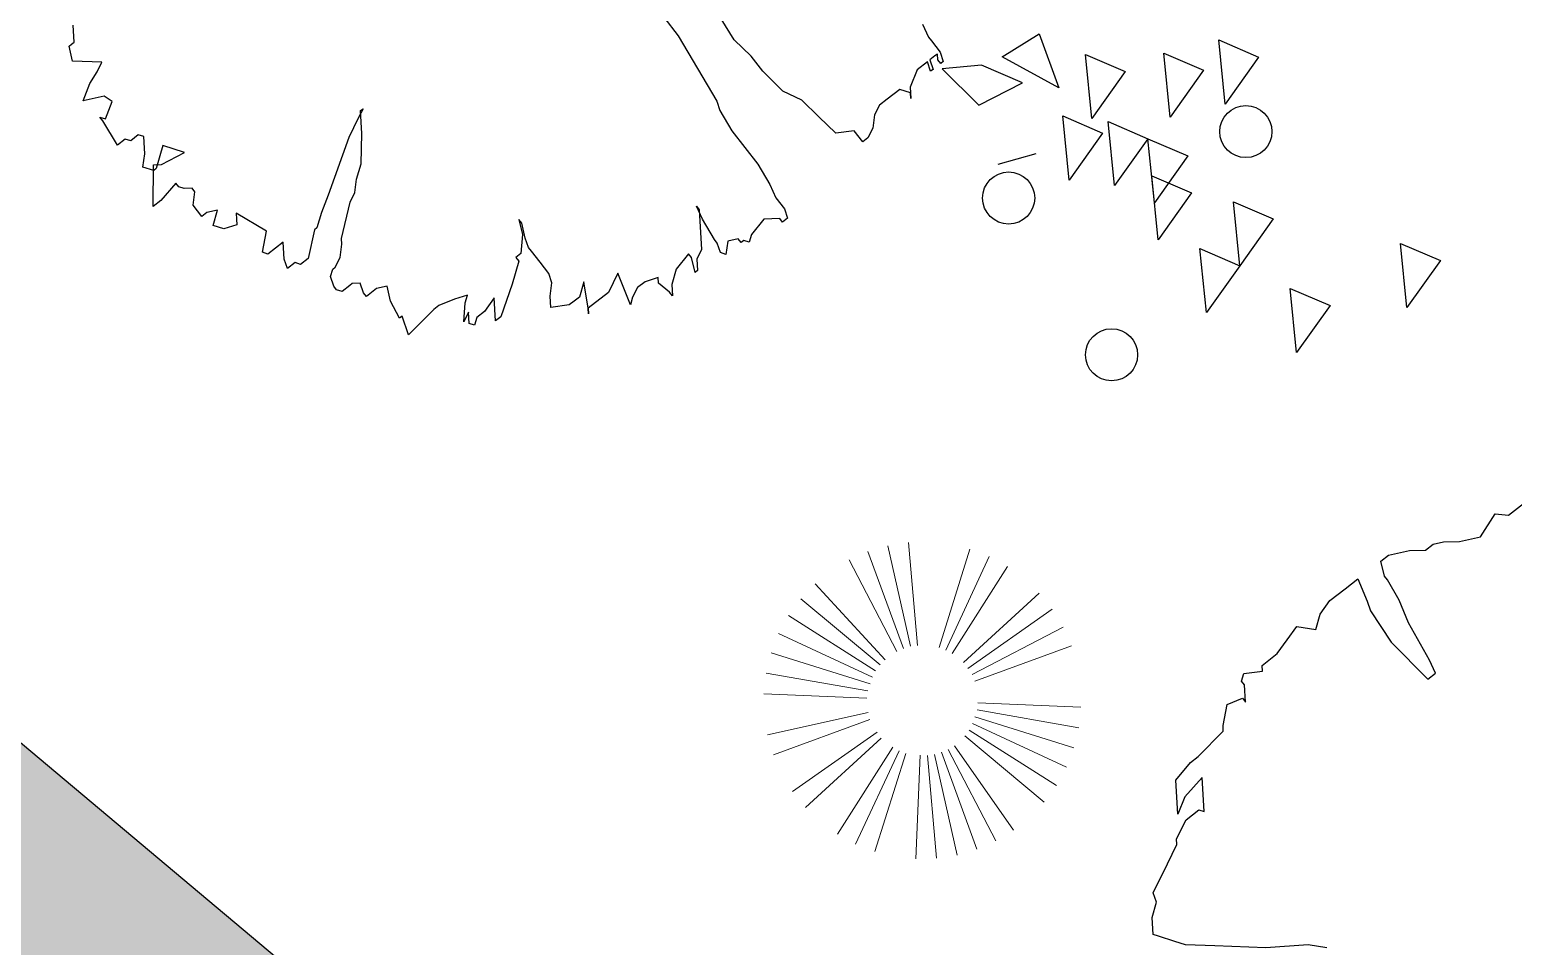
# Model space of a CAD drawing. Header units: millimetres. Extents: x 111 to 1506, y 14 to 566.
# Drawn here: x 252.747 to 255.486, y 191.471 to 193.165 of the extents above; entities that cross this region are included whole.
import ezdxf

# ---------------------------------------------------------------- set-up
doc = ezdxf.new("R2010")
doc.units = ezdxf.units.MM
doc.layers.add('fer', color=8, linetype='Continuous')
doc.layers.add('FURN', color=253, linetype='Continuous')
doc.layers.add('G', color=254, linetype='Continuous', lineweight=5)
doc.layers.add('PALMERAS114', color=114, linetype='Continuous', lineweight=5)
doc.styles.add('ATTR', font='romans.shx', dxfattribs={"width": 0.8, "height": 2.52})

# ---------------------------------------------------------------- blocks, each defined once
blk = doc.blocks.new('tr')
at = {"layer": 'fer', "color": 97}
for p, q in [((1378.7648, 206.7174), (1378.7707, 206.7347)), ((1378.7648, 206.7174), (1378.7707, 206.7347)), ((1378.7648, 206.6914), (1378.7648, 206.7174)), ((1378.7648, 206.6914), (1378.7648, 206.7174)), ((1378.7707, 206.7347), (1378.7827, 206.7347)), ((1378.7707, 206.7347), (1378.7707, 206.7347)), ((1378.7707, 206.7347), (1378.7827, 206.7347)), ((1378.7707, 206.7347), (1378.7707, 206.7347)), ((1378.7827, 206.7347), (1378.7827, 206.7261)), ((1378.7827, 206.7347), (1378.7827, 206.7261)), ((1378.7827, 206.7261), (1378.8065, 206.7087)), ((1378.7827, 206.7261), (1378.7827, 206.7261)), ((1378.7827, 206.7261), (1378.8065, 206.7087)), ((1378.7827, 206.7261), (1378.7827, 206.7261)), ((1378.8065, 206.7087), (1378.8422, 206.7174)), ((1378.8065, 206.7087), (1378.8422, 206.7174)), ((1378.8422, 206.7174), (1378.8541, 206.7261)), ((1378.8422, 206.7174), (1378.8541, 206.7261)), ((1378.8541, 206.7261), (1378.86, 206.7174)), ((1378.8541, 206.7261), (1378.8541, 206.7261)), ((1378.8541, 206.7261), (1378.86, 206.7174)), ((1378.8541, 206.7261), (1378.8541, 206.7261)), ((1378.86, 206.7174), (1378.866, 206.7174)), ((1378.86, 206.7174), (1378.866, 206.7174)), ((1378.866, 206.7174), (1378.866, 206.7087)), ((1378.866, 206.7174), (1378.866, 206.7087)), ((1378.8838, 206.7001), (1378.9017, 206.7174)), ((1378.8838, 206.7001), (1378.9017, 206.7174)), ((1378.9017, 206.7174), (1378.9076, 206.7087)), ((1378.9017, 206.7174), (1378.9076, 206.7087)), ((1379.0147, 206.7001), (1379.0266, 206.7174)), ((1379.0147, 206.7001), (1379.0266, 206.7174)), ((1379.0266, 206.7174), (1379.0266, 206.7087)), ((1379.0266, 206.7174), (1379.0266, 206.7087)), ((1378.3601, 206.6654), (1378.3661, 206.6827)), ((1378.3601, 206.6654), (1378.3661, 206.6827)), ((1378.3661, 206.6827), (1378.372, 206.6827)), ((1378.3661, 206.6827), (1378.372, 206.6827)), ((1378.372, 206.6827), (1378.372, 206.6741)), ((1378.372, 206.6827), (1378.372, 206.6741)), ((1378.3839, 206.6654), (1378.3899, 206.6827)), ((1378.3839, 206.6654), (1378.3899, 206.6827)), ((1378.3958, 206.6827), (1378.3899, 206.6654)), ((1378.3899, 206.6827), (1378.3958, 206.6827)), ((1378.3958, 206.6827), (1378.3899, 206.6654)), ((1378.3899, 206.6827), (1378.3958, 206.6827)), ((1378.4137, 206.6654), (1378.4434, 206.6827)), ((1378.4137, 206.6654), (1378.4434, 206.6827)), ((1378.4434, 206.6827), (1378.4494, 206.6914)), ((1378.4434, 206.6827), (1378.4494, 206.6914)), ((1378.4553, 206.7001), (1378.4494, 206.6914)), ((1378.4494, 206.6914), (1378.4553, 206.7001)), ((1378.4553, 206.7001), (1378.4494, 206.6914)), ((1378.4494, 206.6914), (1378.4553, 206.7001)), ((1378.4494, 206.6914), (1378.4613, 206.6741)), ((1378.4494, 206.6914), (1378.4613, 206.6741)), ((1378.5089, 206.6741), (1378.5268, 206.6827)), ((1378.5089, 206.6741), (1378.5268, 206.6827)), ((1378.5268, 206.6827), (1378.5446, 206.7001)), ((1378.5268, 206.6827), (1378.5446, 206.7001)), ((1378.5446, 206.7001), (1378.5625, 206.7087)), ((1378.5446, 206.7001), (1378.5625, 206.7087)), ((1378.5446, 206.7001), (1378.5446, 206.7001)), ((1378.5446, 206.7001), (1378.5446, 206.7001)), ((1378.5625, 206.7087), (1378.5744, 206.7087)), ((1378.5625, 206.7087), (1378.5625, 206.7087)), ((1378.5625, 206.7087), (1378.5744, 206.7087)), ((1378.5625, 206.7087), (1378.5625, 206.7087)), ((1378.5744, 206.7087), (1378.5744, 206.6827)), ((1378.5744, 206.7087), (1378.5744, 206.7087)), ((1378.5744, 206.7087), (1378.5744, 206.6827)), ((1378.5744, 206.7087), (1378.5744, 206.7087)), ((1378.5744, 206.6827), (1378.6041, 206.6654)), ((1378.5744, 206.6827), (1378.6041, 206.6654)), ((1378.7588, 206.6654), (1378.7648, 206.6914)), ((1378.7588, 206.6654), (1378.7648, 206.6914)), ((1378.866, 206.7087), (1378.8838, 206.7001)), ((1378.866, 206.7087), (1378.8838, 206.7001)), ((1378.9017, 206.6827), (1378.8957, 206.6394)), ((1378.9017, 206.6827), (1378.8957, 206.6394)), ((1378.9076, 206.7087), (1378.9017, 206.6914)), ((1378.9076, 206.7087), (1378.9017, 206.6914)), ((1378.9017, 206.6914), (1378.9017, 206.6827)), ((1378.9017, 206.6914), (1378.9017, 206.6827)), ((1378.9195, 206.6654), (1378.9314, 206.6827)), ((1378.9195, 206.6654), (1378.9314, 206.6827)), ((1378.9314, 206.6827), (1378.9493, 206.6914)), ((1378.9314, 206.6827), (1378.9493, 206.6914)), ((1378.9493, 206.6914), (1378.9612, 206.7087)), ((1378.9493, 206.6914), (1378.9612, 206.7087)), ((1378.9671, 206.7087), (1378.9552, 206.6827)), ((1378.9671, 206.7087), (1378.9552, 206.6827)), ((1378.9552, 206.6741), (1378.9909, 206.6827)), ((1378.9552, 206.6827), (1378.9552, 206.6741)), ((1378.9552, 206.6741), (1378.9909, 206.6827)), ((1378.9552, 206.6827), (1378.9552, 206.6741)), ((1378.9612, 206.7087), (1378.9671, 206.7087)), ((1378.9612, 206.7087), (1378.9671, 206.7087)), ((1378.9909, 206.6827), (1379.0147, 206.7001)), ((1378.9909, 206.6827), (1379.0147, 206.7001)), ((1379.0266, 206.7087), (1379.0326, 206.6827)), ((1379.0266, 206.7087), (1379.0326, 206.6827)), ((1379.0326, 206.6827), (1379.0266, 206.6741)), ((1379.0326, 206.6827), (1379.0266, 206.6741)), ((1379.0981, 206.6827), (1379.0802, 206.6221)), ((1379.0981, 206.6827), (1379.0802, 206.6221)), ((1379.0862, 206.6741), (1379.0981, 206.6827)), ((1379.0862, 206.6741), (1379.0981, 206.6827)), ((1378.3601, 206.6394), (1378.3601, 206.6654)), ((1378.3601, 206.6394), (1378.3601, 206.6654)), ((1378.372, 206.6741), (1378.3661, 206.6654)), ((1378.372, 206.6741), (1378.3661, 206.6654)), ((1378.3661, 206.6654), (1378.372, 206.6654)), ((1378.3661, 206.6654), (1378.372, 206.6654)), ((1378.372, 206.6654), (1378.3839, 206.6654)), ((1378.372, 206.6654), (1378.3839, 206.6654)), ((1378.3899, 206.6654), (1378.4137, 206.6654)), ((1378.3899, 206.6654), (1378.4137, 206.6654)), ((1378.4613, 206.6741), (1378.491, 206.6741)), ((1378.4613, 206.6741), (1378.491, 206.6741)), ((1378.491, 206.6741), (1378.5089, 206.6741)), ((1378.491, 206.6741), (1378.5089, 206.6741)), ((1378.6041, 206.6654), (1378.6101, 206.6221)), ((1378.6041, 206.6654), (1378.6101, 206.6221)), ((1378.7529, 206.6221), (1378.7588, 206.6654)), ((1378.7529, 206.6221), (1378.7588, 206.6654)), ((1378.8898, 206.6221), (1378.9195, 206.6654)), ((1378.8898, 206.6221), (1378.9195, 206.6654)), ((1379.0266, 206.6741), (1379.0505, 206.6654)), ((1379.0266, 206.6741), (1379.0505, 206.6654)), ((1379.0505, 206.6654), (1379.0683, 206.6654)), ((1379.0505, 206.6654), (1379.0683, 206.6654)), ((1379.0683, 206.6654), (1379.0862, 206.6741)), ((1379.0683, 206.6654), (1379.0862, 206.6741)), ((1378.3542, 206.6047), (1378.3601, 206.6307)), ((1378.3542, 206.6047), (1378.3601, 206.6307)), ((1378.3601, 206.6307), (1378.3601, 206.6394)), ((1378.3601, 206.6307), (1378.3601, 206.6394)), ((1378.8957, 206.6394), (1378.8898, 206.6134)), ((1378.8957, 206.6394), (1378.8898, 206.6134)), ((1379.0802, 206.6221), (1379.1159, 206.6394)), ((1379.0802, 206.6221), (1379.1159, 206.6394)), ((1379.1159, 206.6394), (1379.1635, 206.6394)), ((1379.1159, 206.6394), (1379.1635, 206.6394)), ((1379.1635, 206.6394), (1379.1397, 206.5961)), ((1379.1635, 206.6394), (1379.1397, 206.5961)), ((1379.1695, 206.6481), (1379.1635, 206.6394)), ((1379.1635, 206.6394), (1379.1695, 206.6481)), ((1379.1695, 206.6481), (1379.1635, 206.6394)), ((1379.1635, 206.6394), (1379.1695, 206.6481)), ((1378.6101, 206.6221), (1378.616, 206.5788)), ((1378.6101, 206.6221), (1378.616, 206.5788)), ((1378.7529, 206.5441), (1378.7529, 206.6221)), ((1378.7529, 206.5441), (1378.7529, 206.6221)), ((1378.8898, 206.6134), (1378.8898, 206.6221)), ((1378.8898, 206.6134), (1378.8898, 206.6221)), ((1379.1397, 206.5961), (1379.1635, 206.6134)), ((1379.1397, 206.5961), (1379.1635, 206.6134)), ((1379.1635, 206.6134), (1379.1754, 206.6134)), ((1379.1635, 206.6134), (1379.1754, 206.6134)), ((1379.1754, 206.6134), (1379.1873, 206.6134)), ((1379.1754, 206.6134), (1379.1873, 206.6134)), ((1379.1873, 206.6134), (1379.2171, 206.5961)), ((1379.1873, 206.6134), (1379.2171, 206.5961)), ((1378.616, 206.5788), (1378.6339, 206.5441)), ((1378.616, 206.5788), (1378.6339, 206.5441)), ((1379.2052, 206.5788), (1379.1873, 206.5614)), ((1379.2052, 206.5788), (1379.1873, 206.5614)), ((1379.2111, 206.5874), (1379.2052, 206.5788)), ((1379.2111, 206.5874), (1379.2052, 206.5788)), ((1379.2171, 206.5961), (1379.2111, 206.5874)), ((1379.2171, 206.5961), (1379.2111, 206.5874)), ((1379.1873, 206.5614), (1379.1814, 206.5441)), ((1379.1873, 206.5614), (1379.1814, 206.5441)), ((1379.2468, 206.5181), (1379.3004, 206.5528)), ((1379.2468, 206.5181), (1379.3004, 206.5528)), ((1379.3123, 206.5528), (1379.2885, 206.5181)), ((1379.3123, 206.5528), (1379.2885, 206.5181)), ((1379.3004, 206.5528), (1379.3123, 206.5528)), ((1379.3004, 206.5528), (1379.3123, 206.5528)), ((1379.3123, 206.5528), (1379.3123, 206.5528)), ((1379.3123, 206.5528), (1379.3123, 206.5528)), ((1378.6339, 206.5441), (1378.6398, 206.4921)), ((1378.6339, 206.5441), (1378.6398, 206.4921)), ((1378.7469, 206.5008), (1378.7529, 206.5441)), ((1378.7469, 206.5008), (1378.7529, 206.5441)), ((1379.1814, 206.5441), (1379.1814, 206.5181)), ((1379.1814, 206.5441), (1379.1814, 206.5181)), ((1379.1814, 206.5181), (1379.1814, 206.4921)), ((1379.1814, 206.5181), (1379.1814, 206.4921)), ((1379.2111, 206.4921), (1379.2468, 206.5181)), ((1379.2111, 206.4921), (1379.2468, 206.5181)), ((1379.2468, 206.5181), (1379.2468, 206.5181)), ((1379.2468, 206.5181), (1379.2468, 206.5181)), ((1379.2885, 206.5181), (1379.3182, 206.5268)), ((1379.2885, 206.5181), (1379.3182, 206.5268)), ((1379.2885, 206.5181), (1379.2885, 206.5181)), ((1379.2885, 206.5181), (1379.2885, 206.5181)), ((1379.3182, 206.5268), (1379.3361, 206.5268)), ((1379.3182, 206.5268), (1379.3361, 206.5268)), ((1379.3361, 206.5268), (1379.348, 206.5354)), ((1379.3361, 206.5268), (1379.348, 206.5354)), ((1379.3599, 206.5181), (1379.3361, 206.4921)), ((1379.3599, 206.5181), (1379.3361, 206.4921)), ((1379.354, 206.5268), (1379.3421, 206.5094)), ((1379.354, 206.5268), (1379.3421, 206.5094)), ((1379.3421, 206.5094), (1379.3599, 206.5181)), ((1379.3421, 206.5094), (1379.3599, 206.5181)), ((1379.348, 206.5354), (1379.354, 206.5268)), ((1379.348, 206.5354), (1379.354, 206.5268)), ((1378.6398, 206.4921), (1378.6398, 206.4574)), ((1378.6398, 206.4921), (1378.6398, 206.4574)), ((1378.741, 206.4834), (1378.7469, 206.5008)), ((1378.741, 206.4834), (1378.7469, 206.5008)), ((1379.1814, 206.4921), (1379.1814, 206.4834)), ((1379.1814, 206.4921), (1379.1814, 206.4834)), ((1379.2111, 206.4834), (1379.2111, 206.4921)), ((1379.2111, 206.4834), (1379.2111, 206.4921)), ((1379.3361, 206.4921), (1379.3242, 206.4834)), ((1379.3361, 206.4921), (1379.3242, 206.4834)), ((1378.7231, 206.3448), (1378.741, 206.4834)), ((1378.7231, 206.3448), (1378.741, 206.4834)), ((1379.1754, 206.4661), (1379.1635, 206.4401)), ((1379.1754, 206.4661), (1379.1635, 206.4401)), ((1379.1754, 206.4574), (1379.1992, 206.4834)), ((1379.1814, 206.4834), (1379.1754, 206.4661)), ((1379.1754, 206.4574), (1379.1992, 206.4834)), ((1379.1814, 206.4834), (1379.1754, 206.4661)), ((1379.1754, 206.4661), (1379.1754, 206.4661)), ((1379.1754, 206.4661), (1379.1754, 206.4661)), ((1379.1992, 206.4834), (1379.2111, 206.4834)), ((1379.1992, 206.4834), (1379.2111, 206.4834)), ((1379.3242, 206.4834), (1379.348, 206.4748)), ((1379.3242, 206.4834), (1379.348, 206.4748)), ((1379.348, 206.4748), (1379.3778, 206.4661)), ((1379.348, 206.4748), (1379.3778, 206.4661)), ((1379.3778, 206.4661), (1379.3897, 206.4661)), ((1379.3778, 206.4661), (1379.3897, 206.4661)), ((1379.3897, 206.4661), (1379.4551, 206.4748)), ((1379.3897, 206.4661), (1379.4551, 206.4748)), ((1379.4551, 206.4748), (1379.4432, 206.4401)), ((1379.4551, 206.4748), (1379.4432, 206.4401)), ((1379.4551, 206.4748), (1379.4551, 206.4748)), ((1379.4551, 206.4748), (1379.4551, 206.4748)), ((1378.6398, 206.4574), (1378.6458, 206.4141)), ((1378.6398, 206.4574), (1378.6458, 206.4141)), ((1379.1635, 206.4314), (1379.1754, 206.4574)), ((1379.1635, 206.4314), (1379.1754, 206.4574)), ((1379.1635, 206.4401), (1379.1635, 206.4314)), ((1379.1635, 206.4401), (1379.1635, 206.4314)), ((1379.4492, 206.4401), (1379.4432, 206.4054)), ((1379.4432, 206.4401), (1379.4492, 206.4401)), ((1379.4492, 206.4401), (1379.4432, 206.4054)), ((1379.4432, 206.4401), (1379.4492, 206.4401)), ((1378.6458, 206.4141), (1378.6398, 206.3534)), ((1378.6458, 206.4141), (1378.6398, 206.3534)), ((1379.4432, 206.4054), (1379.4313, 206.3794)), ((1379.4432, 206.4054), (1379.4313, 206.3794)), ((1379.4432, 206.4054), (1379.4432, 206.4054)), ((1379.4432, 206.4054), (1379.4432, 206.4054)), ((1379.4313, 206.3794), (1379.4492, 206.3708)), ((1379.4313, 206.3794), (1379.4313, 206.3794)), ((1379.4313, 206.3794), (1379.4492, 206.3708)), ((1379.4313, 206.3794), (1379.4313, 206.3794)), ((1379.4492, 206.3708), (1379.4611, 206.3708)), ((1379.4492, 206.3708), (1379.4611, 206.3708)), ((1379.4611, 206.3708), (1379.473, 206.3708)), ((1379.4611, 206.3708), (1379.473, 206.3708)), ((1379.473, 206.3621), (1379.467, 206.3448)), ((1379.473, 206.3621), (1379.467, 206.3448)), ((1379.473, 206.3708), (1379.473, 206.3621)), ((1379.473, 206.3708), (1379.473, 206.3621)), ((1378.7231, 206.3014), (1378.7231, 206.3448)), ((1378.7231, 206.3014), (1378.7231, 206.3448)), ((1379.467, 206.3448), (1379.4789, 206.3361)), ((1379.467, 206.3448), (1379.467, 206.3448)), ((1379.467, 206.3448), (1379.4789, 206.3361)), ((1379.467, 206.3448), (1379.467, 206.3448)), ((1379.4789, 206.3361), (1379.4849, 206.3361)), ((1379.4789, 206.3361), (1379.4849, 206.3361)), ((1379.4849, 206.3361), (1379.5027, 206.3361)), ((1379.4849, 206.3361), (1379.5027, 206.3361)), ((1379.5027, 206.3361), (1379.5087, 206.3274)), ((1379.5027, 206.3361), (1379.5087, 206.3274)), ((1379.5087, 206.3274), (1379.5087, 206.3188)), ((1379.5087, 206.3274), (1379.5087, 206.3188)), ((1379.5027, 206.3014), (1379.4908, 206.2928)), ((1379.5027, 206.3014), (1379.4908, 206.2928)), ((1379.5087, 206.3188), (1379.5027, 206.3014)), ((1379.5087, 206.3188), (1379.5027, 206.3014)), ((1379.467, 206.2841), (1379.4492, 206.2668)), ((1379.467, 206.2841), (1379.4492, 206.2668)), ((1379.4849, 206.2928), (1379.467, 206.2841)), ((1379.4849, 206.2928), (1379.467, 206.2841)), ((1379.4908, 206.2928), (1379.4849, 206.2928)), ((1379.4908, 206.2928), (1379.4849, 206.2928)), ((1379.4432, 206.2581), (1379.3897, 206.2148)), ((1379.4432, 206.2581), (1379.3897, 206.2148)), ((1379.4492, 206.2668), (1379.4432, 206.2581)), ((1379.4492, 206.2668), (1379.4432, 206.2581)), ((1379.473, 206.2148), (1379.5146, 206.2495)), ((1379.473, 206.2148), (1379.5146, 206.2495)), ((1379.5146, 206.2495), (1379.5325, 206.2495)), ((1379.5146, 206.2495), (1379.5325, 206.2495)), ((1379.5325, 206.2495), (1379.5384, 206.2408)), ((1379.5325, 206.2495), (1379.5384, 206.2408)), ((1379.5503, 206.2235), (1379.5325, 206.1975)), ((1379.5503, 206.2235), (1379.5325, 206.1975)), ((1379.5384, 206.2408), (1379.5563, 206.2408)), ((1379.5384, 206.2408), (1379.5563, 206.2408)), ((1379.5563, 206.2408), (1379.5503, 206.2235)), ((1379.5563, 206.2408), (1379.5503, 206.2235)), ((1379.3718, 206.2061), (1379.354, 206.1888)), ((1379.3718, 206.2061), (1379.354, 206.1888)), ((1379.3897, 206.2148), (1379.3718, 206.2061)), ((1379.3897, 206.2148), (1379.3718, 206.2061)), ((1379.4135, 206.1801), (1379.4432, 206.1975)), ((1379.4135, 206.1801), (1379.4432, 206.1975)), ((1379.4432, 206.1975), (1379.467, 206.2148)), ((1379.4432, 206.1975), (1379.467, 206.2148)), ((1379.467, 206.2148), (1379.473, 206.2148)), ((1379.467, 206.2148), (1379.473, 206.2148)), ((1379.5325, 206.1975), (1379.5503, 206.1975)), ((1379.5325, 206.1975), (1379.5503, 206.1975)), ((1379.5503, 206.1975), (1379.5682, 206.1975)), ((1379.5503, 206.1975), (1379.5682, 206.1975)), ((1379.5682, 206.1975), (1379.5741, 206.1888)), ((1379.5682, 206.1975), (1379.5741, 206.1888)), ((1379.3302, 206.1715), (1379.2944, 206.1281)), ((1379.3302, 206.1715), (1379.2944, 206.1281)), ((1379.3182, 206.1195), (1379.4135, 206.1801)), ((1379.3182, 206.1195), (1379.4135, 206.1801)), ((1379.354, 206.1888), (1379.3302, 206.1715)), ((1379.354, 206.1888), (1379.3302, 206.1715)), ((1379.5741, 206.1888), (1379.5444, 206.1628)), ((1379.5741, 206.1888), (1379.5444, 206.1628)), ((1379.5444, 206.1628), (1379.5682, 206.1021)), ((1379.5444, 206.1628), (1379.5682, 206.1021)), ((1379.2944, 206.1281), (1379.2706, 206.0935)), ((1379.2944, 206.1281), (1379.2706, 206.0935)), ((1379.2825, 206.1021), (1379.3182, 206.1195)), ((1379.2825, 206.1021), (1379.3182, 206.1195)), ((1379.5682, 206.1021), (1379.5741, 206.1108)), ((1379.5682, 206.1021), (1379.5741, 206.1108)), ((1379.5741, 206.1108), (1379.5801, 206.1195)), ((1379.5741, 206.1108), (1379.5801, 206.1195)), ((1379.5801, 206.1195), (1379.6039, 206.1108)), ((1379.5801, 206.1195), (1379.6039, 206.1108)), ((1379.6039, 206.1108), (1379.6158, 206.0935)), ((1379.6039, 206.1108), (1379.6158, 206.0935)), ((1379.2647, 206.0935), (1379.2825, 206.1021)), ((1379.2647, 206.0935), (1379.2825, 206.1021)), ((1379.2706, 206.0935), (1379.2647, 206.0935)), ((1379.2706, 206.0935), (1379.2647, 206.0935)), ((1379.6158, 206.0935), (1379.592, 206.0761)), ((1379.6158, 206.0935), (1379.592, 206.0761)), ((1379.592, 206.0761), (1379.6099, 206.0675)), ((1379.592, 206.0761), (1379.6099, 206.0675)), ((1379.6099, 206.0675), (1379.6218, 206.0675)), ((1379.6099, 206.0675), (1379.6218, 206.0675)), ((1379.6218, 206.0675), (1379.6218, 206.0415)), ((1379.6218, 206.0675), (1379.6218, 206.0415)), ((1379.6218, 206.0415), (1379.6039, 206.0241)), ((1379.6218, 206.0415), (1379.6039, 206.0241)), ((1379.6039, 206.0241), (1379.6039, 206.0155)), ((1379.6039, 206.0241), (1379.6039, 206.0155)), ((1379.6039, 206.0155), (1379.6158, 206.0068)), ((1379.6039, 206.0155), (1379.6158, 206.0068)), ((1379.6158, 206.0068), (1379.6218, 205.9981)), ((1379.6158, 206.0068), (1379.6218, 205.9981)), ((1379.6218, 205.9895), (1379.6634, 205.9981)), ((1379.6218, 205.9981), (1379.6218, 205.9895)), ((1379.6218, 205.9895), (1379.6634, 205.9981)), ((1379.6218, 205.9981), (1379.6218, 205.9895)), ((1379.6813, 205.9981), (1379.6337, 205.9375)), ((1379.6813, 205.9981), (1379.6337, 205.9375)), ((1379.6634, 205.9981), (1379.6813, 205.9981)), ((1379.6634, 205.9981), (1379.6813, 205.9981)), ((1379.5741, 205.9548), (1379.598, 205.9202)), ((1379.6218, 205.9462), (1379.5741, 205.9548)), ((1379.5741, 205.9548), (1379.598, 205.9202)), ((1379.6218, 205.9462), (1379.5741, 205.9548)), ((1379.598, 205.9202), (1379.6337, 205.9462)), ((1379.598, 205.9202), (1379.6337, 205.9462)), ((1379.6337, 205.9375), (1379.6218, 205.9462)), ((1379.6337, 205.9375), (1379.6218, 205.9462)), ((1379.6337, 205.9462), (1379.6396, 205.9462)), ((1379.6337, 205.9462), (1379.6396, 205.9462)), ((1379.6396, 205.9462), (1379.6515, 205.9288)), ((1379.6396, 205.9462), (1379.6515, 205.9288)), ((1379.6515, 205.9288), (1379.6337, 205.9115)), ((1379.6515, 205.9288), (1379.6337, 205.9115)), ((1379.6277, 205.9028), (1379.6158, 205.8855)), ((1379.6277, 205.9028), (1379.6158, 205.8855)), ((1379.6337, 205.9115), (1379.6277, 205.9028)), ((1379.6337, 205.9115), (1379.6277, 205.9028)), ((1379.6337, 205.9115), (1379.6337, 205.9115)), ((1379.6337, 205.9115), (1379.6337, 205.9115)), ((1379.6158, 205.8855), (1379.6218, 205.8768)), ((1379.6158, 205.8855), (1379.6218, 205.8768)), ((1379.6218, 205.8768), (1379.6396, 205.8768)), ((1379.6218, 205.8768), (1379.6396, 205.8768)), ((1379.6396, 205.8768), (1379.6456, 205.8682)), ((1379.6396, 205.8768), (1379.6456, 205.8682)), ((1379.6456, 205.8682), (1379.6634, 205.8682)), ((1379.6456, 205.8682), (1379.6456, 205.8682)), ((1379.6456, 205.8682), (1379.6634, 205.8682)), ((1379.6456, 205.8682), (1379.6456, 205.8682)), ((1379.6634, 205.8682), (1379.6575, 205.8162)), ((1379.6634, 205.8682), (1379.6575, 205.8162)), ((1379.6515, 205.8162), (1379.6218, 205.7988)), ((1379.6515, 205.8162), (1379.6218, 205.7988)), ((1379.6575, 205.8075), (1379.6515, 205.8162)), ((1379.6575, 205.8075), (1379.6515, 205.8162)), ((1379.6575, 205.8162), (1379.6575, 205.8075)), ((1379.6575, 205.8162), (1379.6575, 205.8075)), ((1379.6218, 205.7988), (1379.6277, 205.7815)), ((1379.6218, 205.7988), (1379.6277, 205.7815)), ((1379.6277, 205.7815), (1379.6634, 205.7642)), ((1379.6277, 205.7815), (1379.6634, 205.7642)), ((1379.6634, 205.7642), (1379.6337, 205.7468)), ((1379.6634, 205.7642), (1379.6337, 205.7468)), ((1379.6634, 205.7642), (1379.6634, 205.7642)), ((1379.6634, 205.7642), (1379.6634, 205.7642)), ((1379.6099, 205.7382), (1379.592, 205.7295)), ((1379.6099, 205.7382), (1379.592, 205.7295)), ((1379.592, 205.7295), (1379.6337, 205.6948)), ((1379.592, 205.7295), (1379.6337, 205.6948)), ((1379.6337, 205.7468), (1379.6099, 205.7382)), ((1379.6337, 205.7468), (1379.6099, 205.7382)), ((1379.6337, 205.6948), (1379.6218, 205.6688)), ((1379.6337, 205.6948), (1379.6218, 205.6688)), ((1379.6337, 205.6948), (1379.6337, 205.6948)), ((1379.6337, 205.6948), (1379.6337, 205.6948)), ((1379.6039, 205.6602), (1379.592, 205.6429)), ((1379.6039, 205.6602), (1379.592, 205.6429)), ((1379.6099, 205.6688), (1379.6039, 205.6602)), ((1379.6099, 205.6688), (1379.6039, 205.6602)), ((1379.6158, 205.6688), (1379.6099, 205.6688)), ((1379.6158, 205.6688), (1379.6099, 205.6688)), ((1379.6218, 205.6688), (1379.6158, 205.6688)), ((1379.6218, 205.6688), (1379.6158, 205.6688)), ((1379.1814, 205.4522), (1379.2052, 205.4262)), ((1379.1814, 205.4522), (1379.2052, 205.4262)), ((1379.2052, 205.4262), (1379.2706, 205.3829)), ((1379.2052, 205.4262), (1379.2706, 205.3829)), ((1379.2706, 205.3829), (1379.3421, 205.3222)), ((1379.2706, 205.3829), (1379.3421, 205.3222)), ((1379.3421, 205.3222), (1379.3837, 205.2876)), ((1379.3421, 205.3222), (1379.3837, 205.2876)), ((1379.3837, 205.2876), (1379.3956, 205.2702)), ((1379.3837, 205.2876), (1379.3956, 205.2702)), ((1379.3956, 205.2702), (1379.4135, 205.2442)), ((1379.3956, 205.2702), (1379.4135, 205.2442)), ((1379.4194, 205.2356), (1379.4075, 205.2182)), ((1379.4194, 205.2356), (1379.4075, 205.2182)), ((1379.4135, 205.2442), (1379.4194, 205.2356)), ((1379.4135, 205.2442), (1379.4135, 205.2442)), ((1379.4135, 205.2442), (1379.4194, 205.2356)), ((1379.4135, 205.2442), (1379.4135, 205.2442)), ((1379.4016, 205.2096), (1379.3778, 205.1922)), ((1379.4016, 205.2096), (1379.3778, 205.1922)), ((1379.4075, 205.2182), (1379.4016, 205.2096)), ((1379.4075, 205.2182), (1379.4016, 205.2096)), ((1379.3778, 205.1922), (1379.3718, 205.1749)), ((1379.3778, 205.1922), (1379.3718, 205.1749)), ((1379.3778, 205.1922), (1379.3778, 205.1922)), ((1379.3778, 205.1922), (1379.3778, 205.1922)), ((1379.3778, 205.1922), (1379.3778, 205.1922)), ((1379.3778, 205.1922), (1379.3778, 205.1922)), ((1378.7053, 205.1489), (1378.6934, 205.0709)), ((1378.7053, 205.1489), (1378.6934, 205.0709)), ((1378.7112, 205.1749), (1378.7053, 205.1489)), ((1378.7112, 205.1749), (1378.7053, 205.1489)), ((1378.7291, 205.1749), (1378.7112, 205.1749)), ((1378.7291, 205.1749), (1378.7112, 205.1749)), ((1378.741, 205.0796), (1378.7291, 205.1749)), ((1378.741, 205.0796), (1378.7291, 205.1749)), ((1379.3182, 205.1489), (1379.2825, 205.1316)), ((1379.3182, 205.1489), (1379.2825, 205.1316)), ((1379.3718, 205.1749), (1379.3182, 205.1489)), ((1379.3718, 205.1749), (1379.3182, 205.1489)), ((1379.3182, 205.1489), (1379.3182, 205.1489)), ((1379.3182, 205.1489), (1379.3182, 205.1489)), ((1379.2766, 205.1229), (1379.2409, 205.1056)), ((1379.2766, 205.1229), (1379.2409, 205.1056)), ((1379.2825, 205.1316), (1379.2766, 205.1229)), ((1379.2825, 205.1316), (1379.2766, 205.1229)), ((1379.2052, 205.1142), (1379.1754, 205.0709)), ((1379.2052, 205.1142), (1379.1754, 205.0709)), ((1379.2111, 205.1056), (1379.2052, 205.1142)), ((1379.2111, 205.1056), (1379.2052, 205.1142)), ((1379.2409, 205.1056), (1379.2111, 205.1056)), ((1379.2409, 205.1056), (1379.2111, 205.1056)), ((1378.6934, 205.0709), (1378.6815, 205.0276)), ((1378.6934, 205.0709), (1378.6815, 205.0276)), ((1378.735, 205.0103), (1378.741, 205.0796)), ((1378.735, 205.0103), (1378.741, 205.0796)), ((1379.1695, 205.0622), (1379.2171, 205.0709)), ((1379.1754, 205.0709), (1379.1695, 205.0622)), ((1379.1695, 205.0622), (1379.2171, 205.0709)), ((1379.1754, 205.0709), (1379.1695, 205.0622)), ((1379.2468, 205.0882), (1379.2111, 205.0363)), ((1379.2468, 205.0882), (1379.2111, 205.0363)), ((1379.2171, 205.0709), (1379.2468, 205.0882)), ((1379.2171, 205.0709), (1379.2468, 205.0882)), ((1378.4256, 205.0276), (1378.3839, 205.0276)), ((1378.4256, 205.0276), (1378.3839, 205.0276)), ((1378.4434, 205.0103), (1378.4256, 205.0276)), ((1378.4434, 205.0103), (1378.4256, 205.0276)), ((1378.491, 205.0276), (1378.4434, 205.0103)), ((1378.491, 205.0276), (1378.4434, 205.0103)), ((1378.5268, 205.0103), (1378.491, 205.0276)), ((1378.5268, 205.0103), (1378.491, 205.0276)), ((1378.6815, 205.0276), (1378.6755, 204.9843)), ((1378.6815, 205.0276), (1378.6755, 204.9843)), ((1379.0862, 205.0189), (1379.0802, 205.0103)), ((1379.0862, 205.0189), (1379.0802, 205.0103)), ((1379.1516, 205.0276), (1379.0862, 205.0189)), ((1379.1516, 205.0276), (1379.0862, 205.0189)), ((1379.0862, 205.0189), (1379.0862, 205.0189)), ((1379.0862, 205.0189), (1379.0862, 205.0189)), ((1379.1695, 205.0276), (1379.1516, 205.0276)), ((1379.1695, 205.0276), (1379.1516, 205.0276)), ((1379.2111, 205.0363), (1379.1695, 205.0276)), ((1379.2111, 205.0363), (1379.1695, 205.0276)), ((1378.5506, 204.9929), (1378.5268, 205.0103)), ((1378.5506, 204.9929), (1378.5268, 205.0103)), ((1378.5684, 204.9843), (1378.5506, 204.9929)), ((1378.5684, 204.9843), (1378.5506, 204.9929)), ((1378.7172, 204.9496), (1378.7291, 204.9929)), ((1378.7172, 204.9496), (1378.7291, 204.9929)), ((1378.7291, 204.9929), (1378.735, 205.0103)), ((1378.7291, 204.9929), (1378.735, 205.0103)), ((1379.0207, 205.0016), (1379.0028, 204.9756)), ((1379.0207, 205.0016), (1379.0028, 204.9756)), ((1379.0207, 204.9929), (1379.0207, 205.0016)), ((1379.0207, 204.9929), (1379.0207, 205.0016)), ((1379.0505, 204.9843), (1379.0207, 204.9929)), ((1379.0505, 204.9843), (1379.0207, 204.9929)), ((1379.0802, 205.0103), (1379.0505, 204.9843)), ((1379.0802, 205.0103), (1379.0505, 204.9843)), ((1378.5863, 204.9843), (1378.5684, 204.9843)), ((1378.5863, 204.9843), (1378.5684, 204.9843)), ((1378.6101, 204.9669), (1378.5863, 204.9843)), ((1378.6101, 204.9669), (1378.5863, 204.9843)), ((1378.6458, 204.9496), (1378.6101, 204.9669)), ((1378.6458, 204.9496), (1378.6101, 204.9669)), ((1378.6755, 204.9756), (1378.6636, 204.9496)), ((1378.6755, 204.9756), (1378.6636, 204.9496)), ((1378.6755, 204.9843), (1378.6755, 204.9756)), ((1378.6755, 204.9843), (1378.6755, 204.9756)), ((1378.8124, 204.9583), (1378.7827, 204.9496)), ((1378.8124, 204.9583), (1378.7827, 204.9496)), ((1378.8362, 204.9756), (1378.8124, 204.9583)), ((1378.8362, 204.9756), (1378.8124, 204.9583)), ((1378.86, 204.9496), (1378.8362, 204.9756)), ((1378.86, 204.9496), (1378.8362, 204.9756)), ((1378.8898, 204.9583), (1378.86, 204.9496)), ((1378.8898, 204.9583), (1378.86, 204.9496)), ((1378.9195, 204.9669), (1378.8898, 204.9583)), ((1378.9195, 204.9669), (1378.8898, 204.9583)), ((1378.9552, 204.9669), (1378.9195, 204.9669)), ((1378.9552, 204.9669), (1378.9195, 204.9669)), ((1378.9612, 204.9756), (1378.9552, 204.9669)), ((1378.9612, 204.9756), (1378.9552, 204.9669)), ((1378.9909, 204.9583), (1378.9612, 204.9756)), ((1378.9909, 204.9583), (1378.9612, 204.9756)), ((1379.0028, 204.9669), (1378.9909, 204.9583)), ((1379.0028, 204.9669), (1378.9909, 204.9583)), ((1379.0028, 204.9756), (1379.0028, 204.9669)), ((1379.0028, 204.9756), (1379.0028, 204.9669)), ((1379.0505, 204.9843), (1379.0505, 204.9843)), ((1379.0505, 204.9843), (1379.0505, 204.9843)), ((1379.0505, 204.9843), (1379.0505, 204.9843)), ((1379.0505, 204.9843), (1379.0505, 204.9843)), ((1378.6636, 204.9496), (1378.6458, 204.9496)), ((1378.6636, 204.9496), (1378.6458, 204.9496)), ((1378.7469, 204.9496), (1378.7172, 204.9496)), ((1378.7469, 204.9496), (1378.7172, 204.9496)), ((1378.7827, 204.9496), (1378.7469, 204.9496)), ((1378.7827, 204.9496), (1378.7469, 204.9496))]:
    blk.add_line(p, q, dxfattribs=at)
blk = doc.blocks.new('PLANT')
for p, q in [((0.8087, 0.1375), (0.8104, 0.2175)), ((0.9138, 0.1929), (0.8087, 0.1375)), ((0.8104, 0.2175), (0.9138, 0.1929)), ((0.9622, -0.02), (0.964, 0.06)), ((0.964, 0.06), (1.0674, 0.0354)), ((1.0674, 0.0354), (0.9622, -0.02)), ((0.8531, -0.1775), (0.8549, -0.0975)), ((0.8549, -0.0975), (0.9583, -0.1221)), ((0.9583, -0.1221), (0.8531, -0.1775)), ((0.9565, -0.2021), (0.9583, -0.1221)), ((0.9583, -0.1221), (1.0617, -0.1466)), ((1.0617, -0.1466), (0.9565, -0.2021)), ((0.5864, -0.3148), (0.5882, -0.2348)), ((0.5882, -0.2348), (0.6916, -0.2594)), ((0.6916, -0.2594), (0.5864, -0.3148)), ((0.8653, -0.335), (0.867, -0.255)), ((0.867, -0.255), (0.9704, -0.2796)), ((0.8046, -0.3673), (0.8064, -0.2873)), ((0.8064, -0.2873), (0.9098, -0.3119)), ((0.9704, -0.2796), (0.8653, -0.335)), ((0.647, -0.3996), (0.6488, -0.3196)), ((0.6488, -0.3196), (0.7522, -0.3442)), ((0.9098, -0.3119), (0.8046, -0.3673)), ((0.7522, -0.3442), (0.647, -0.3996)), ((0.8029, -0.4474), (0.8046, -0.3673)), ((0.8046, -0.3673), (0.908, -0.3919)), ((0.908, -0.3919), (0.8029, -0.4474)), ((0.7036, -0.5329), (0.7054, -0.4529)), ((0.7054, -0.4529), (0.8088, -0.4775)), ((0.8248, -0.5289), (0.8266, -0.4488)), ((0.8266, -0.4488), (0.93, -0.4734)), ((0.8088, -0.4775), (0.7036, -0.5329)), ((0.93, -0.4734), (0.8248, -0.5289)), ((0.7006, -0.6264), (0.7796, -0.5553)), ((0.7796, -0.5553), (0.7654, -0.6734)), ((0.9083, -0.5488), (0.9528, -0.6063)), ((0.7654, -0.6734), (0.7006, -0.6264)), ((0.796, -0.6208), (0.7946, -0.7033)), ((0.8643, -0.6798), (0.796, -0.6208)), ((0.8281, -0.7679), (0.8643, -0.6798)), ((0.7946, -0.7033), (0.8281, -0.7679))]:
    blk.add_line(p, q)
for centre in [(0.7245, -0.2049), (1.1997, -0.2795), (1.0028, -0.5645)]:
    blk.add_circle(centre, 0.0481)
blk = doc.blocks.new('EVG7')
for p, q in [((-6.59, 19.1), (-16.71, 56.87)), ((-3.91, 19.67), (-9.01, 58.4)), ((1.55, 19.67), (6.65, 58.4)), ((4.23, 19.1), (14.35, 56.87)), ((-11.62, 16.99), (-31.18, 50.87)), ((-9.21, 18.3), (-24.14, 54.35)), ((6.85, 18.3), (21.78, 54.35)), ((9.26, 16.99), (28.82, 50.87)), ((-13.82, 15.38), (-37.7, 46.51)), ((-16, 13.74), (-43.6, 41.34)), ((-17.84, 11.7), (-48.78, 35.44)), ((15.48, 11.7), (46.42, 35.44)), ((17.04, 9.43), (50.78, 28.91)), ((-20.59, 6.96), (-56.61, 21.87)), ((18.24, 6.96), (54.25, 21.87)), ((-21.61, 4.39), (-59.13, 14.44)), ((19.8, 1.68), (58.31, 6.74)), ((-22.19, -1.09), (-61.18, -1.09)), ((-22.16, -3.85), (-60.66, -8.92)), ((19.8, -3.85), (58.31, -8.92)), ((19.83, -1.09), (58.82, -1.09)), ((-20.59, -9.13), (-56.61, -24.05)), ((19.25, -6.56), (56.78, -16.62)), ((-19.4, -11.61), (-53.14, -31.09)), ((-17.84, -13.87), (-48.78, -37.61)), ((13.64, -15.91), (41.25, -43.51)), ((15.48, -13.87), (46.42, -37.61)), ((-13.82, -17.56), (-37.7, -48.69)), ((-11.62, -19.17), (-31.18, -53.05)), ((-9.21, -20.47), (-24.14, -56.52)), ((-6.59, -21.27), (-16.71, -59.04)), ((-3.91, -21.84), (-9.01, -60.57)), ((-1.18, -22.12), (-1.18, -61.09)), ((4.23, -21.27), (14.35, -59.04)), ((6.85, -20.47), (21.78, -56.52)), ((9.26, -19.17), (28.82, -53.05)), ((11.46, -17.56), (35.35, -48.69))]:
    blk.add_line(p, q)
at = {"style": 'ATTR', "width": 0.8, "flags": 9}
blk.add_attdef('ESTCODE', (0, 0), '', height=0.7, dxfattribs=at)

msp = doc.modelspace()

# ---------------------------------------------------------------- hatches: boundary and pattern name
at = {"layer": 'G', "lineweight": 100, "ltscale": 1000}
h = msp.add_hatch(dxfattribs=at)
h.set_pattern_fill('AR-HBONE', color=256, scale=0.046, angle=-22.08523, style=0)
h.set_pattern_definition([(22.914772, (780.19157, 1619.01874), (0.097837146, 0.241122153), [0.552, -0.184]), (112.914772, (780.36105, 1619.09038), (0.097837146, 0.241122153), [0.552, -0.184])])
h.paths.add_polyline_path([(252.74721, 189.8745), (232.56645, 206.80816), (234.91794, 206.79314), (254.86046, 190.05938)])
h = msp.add_hatch(dxfattribs=at)
h.set_pattern_fill('AR-HBONE', color=256, scale=0.046, angle=-22.08523, style=0)
h.set_pattern_definition([(22.914772, (777.23143, 1670.63463), (0.097837146, 0.241122153), [0.552, -0.184]), (112.914772, (777.40091, 1670.70627), (0.097837146, 0.241122153), [0.552, -0.184])])
edge = h.paths.add_edge_path()
edge.add_line((221.74739, 201.07699), (222.24177, 203.56684))
edge.add_line((222.24177, 203.56684), (283.25265, 176.18215))
edge.add_line((283.25265, 176.18215), (282.61554, 174.27589))
edge.add_line((282.61554, 174.27589), (222.04443, 201.46319))

# ---------------------------------------------------------------- linework, layer by layer
msp.add_line((254.86046, 190.05938), (245.33526, 198.05197))

# ---------------------------------------------------------------- block references
at = {"lineweight": 100, "rotation": 217.9147716791315}
for p in [(1214.85784, 1203.15361), (1216.96526, 1201.04619)]:
    msp.add_blockref('tr', p, dxfattribs=at)
at = {"layer": 'FURN', "rotation": 247.9147716791316}
msp.add_blockref('PLANT', (255.4543, 193.57068), dxfattribs=at)
at = {"layer": 'PALMERAS114', "extrusion": (0, 0, -1), "xscale": -0.004880888891868356, "yscale": 0.004880888891718753, "zscale": -0.004880888891868356, "rotation": 324.9205878507974}
msp.add_blockref('EVG7', (-254.39684, 191.93326), dxfattribs=at)

doc.saveas('drawing.dxf')
